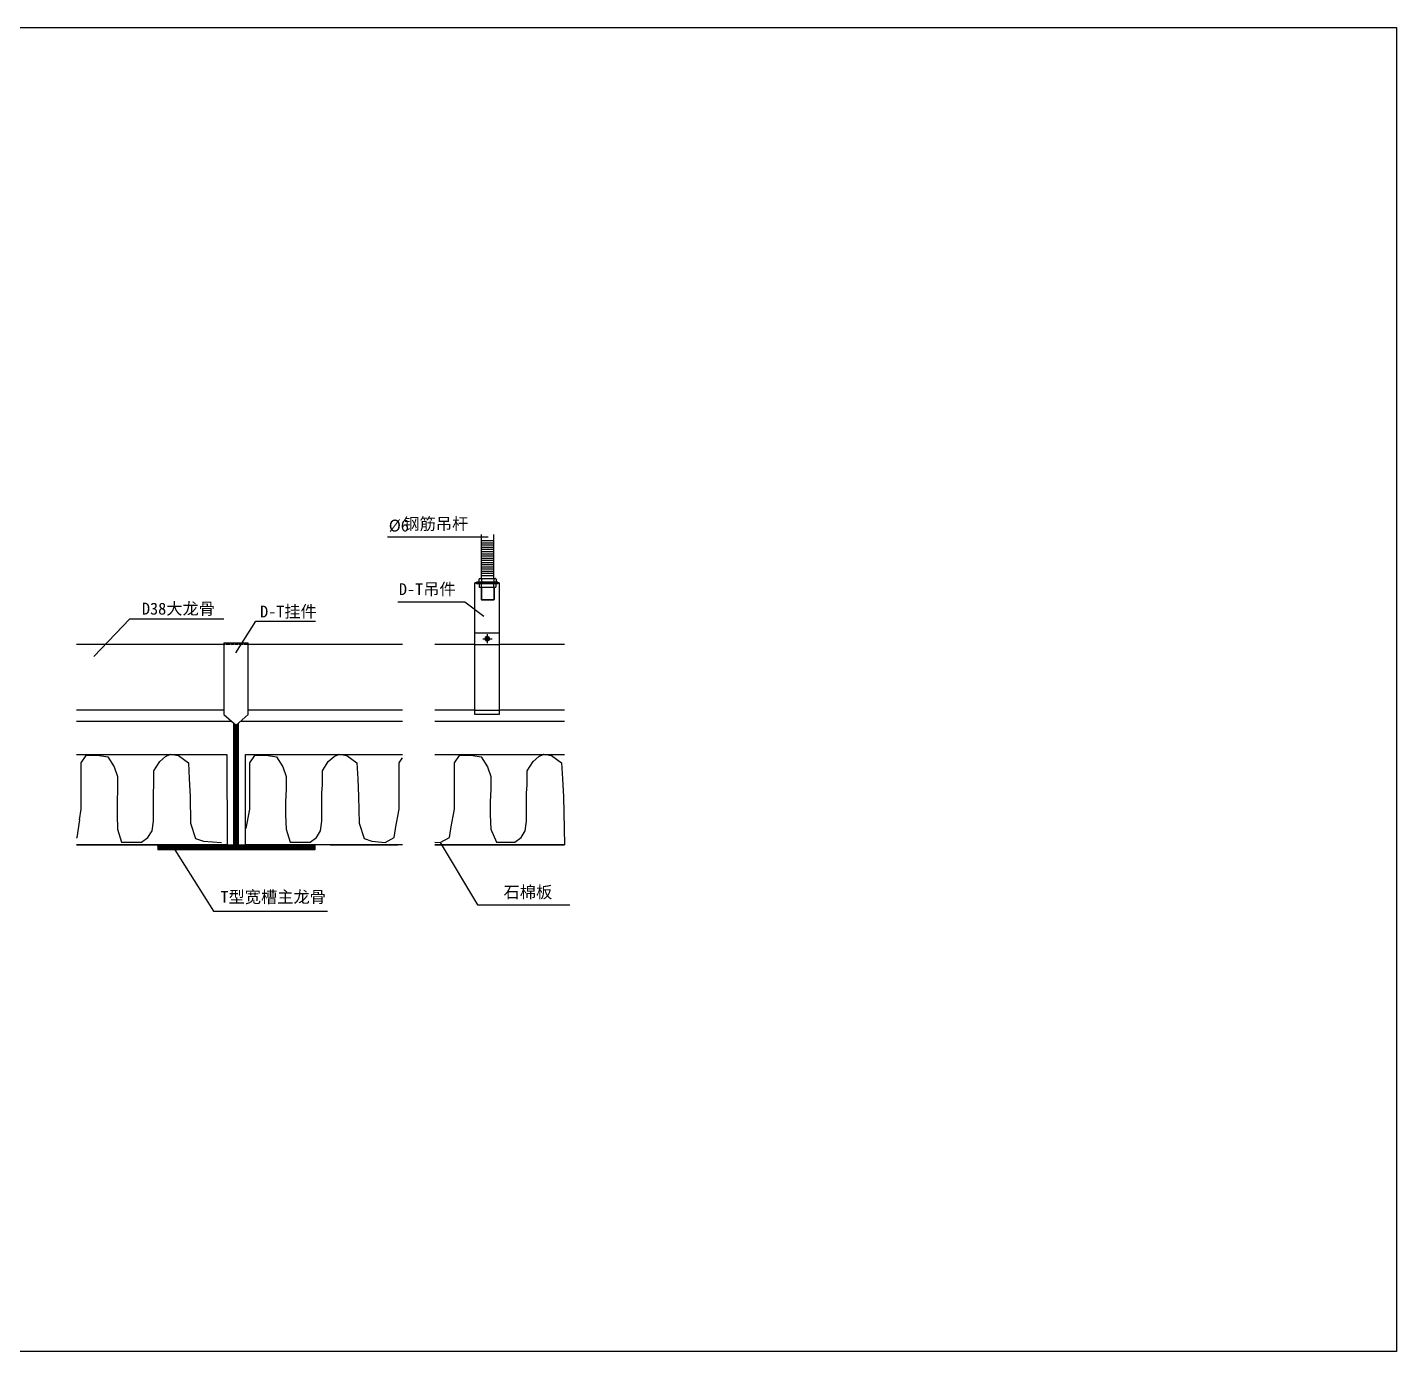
# Model space of a CAD drawing. Header units: metres. Extents: x 2161 to 8647, y 1356 to 2951.
# Drawn here: x 7520 to 8647, y 1716 to 2806 of the extents above; entities that cross this region are included whole.
import ezdxf

# ---------------------------------------------------------------- set-up
doc = ezdxf.new("R2010")
doc.units = ezdxf.units.M
doc.layers.add('图层1', color=7, linetype='Continuous')

msp = doc.modelspace()

# ---------------------------------------------------------------- hatches: boundary and pattern name
h = msp.add_hatch()
h.set_pattern_fill('SOLID')
h.paths.add_polyline_path([(7893.47, 2352.26), (7893.8, 2351.94), (7894.15, 2352.26)])
h = msp.add_hatch()
h.set_pattern_fill('SOLID')
h.paths.add_polyline_path([(7894.15, 2349.34), (7893.47, 2349.34), (7893.8, 2349.67)])
h = msp.add_hatch()
h.set_pattern_fill('SOLID')
h.paths.add_polyline_path([(7894.15, 2348.18), (7893.47, 2348.18), (7893.8, 2347.85)])
h = msp.add_hatch()
h.set_pattern_fill('SOLID')
h.paths.add_polyline_path([(7894.15, 2345.25), (7893.8, 2345.58), (7893.47, 2345.25)])
h = msp.add_hatch()
h.set_pattern_fill('SOLID')
h.paths.add_polyline_path([(7904.28, 2352.26), (7903.6, 2352.26), (7903.93, 2351.94)])
h = msp.add_hatch()
h.set_pattern_fill('SOLID')
h.paths.add_polyline_path([(7904.28, 2349.34), (7903.6, 2349.34), (7903.93, 2349.67)])
h = msp.add_hatch()
h.set_pattern_fill('SOLID')
h.paths.add_polyline_path([(7904.28, 2348.18), (7903.6, 2348.18), (7903.93, 2347.85)])
h = msp.add_hatch()
h.set_pattern_fill('SOLID')
h.paths.add_polyline_path([(7904.28, 2345.25), (7903.6, 2345.25), (7903.93, 2345.58)])
h = msp.add_hatch()
h.set_pattern_fill('SOLID')
h.paths.add_polyline_path([(7693.76, 2233.3), (7691.78, 2231.54), (7689.99, 2233.11), (7689.99, 2133.06), (7684.26, 2133.06), (7684.26, 2133.04), (7627.25, 2133.04), (7627.25, 2129.02), (7756.49, 2129.02), (7756.49, 2133.06), (7699.5, 2133.06), (7693.76, 2133.06)])

# ---------------------------------------------------------------- linework, layer by layer
for p, q in [((7899.2, 2386.52), (7816.41, 2386.52)), ((7893.8, 2352.26), (7893.8, 2388.45)), ((7893.8, 2383.55), (7903.93, 2383.55)), ((7893.8, 2381.76), (7903.93, 2381.76)), ((7893.8, 2379.96), (7903.93, 2379.96)), ((7903.93, 2352.26), (7903.93, 2388.45)), ((7893.8, 2378.17), (7903.93, 2378.17)), ((7893.8, 2376.38), (7903.93, 2376.38)), ((7893.8, 2374.58), (7903.93, 2374.58)), ((7893.8, 2372.79), (7903.93, 2372.79)), ((7893.8, 2371), (7903.93, 2371)), ((7893.8, 2369.2), (7903.93, 2369.2)), ((7893.8, 2367.41), (7903.93, 2367.41)), ((7893.8, 2365.62), (7903.93, 2365.62)), ((7893.8, 2363.82), (7903.93, 2363.82)), ((7893.8, 2362.03), (7903.93, 2362.03)), ((7893.8, 2360.24), (7903.93, 2360.24)), ((7893.8, 2358.44), (7903.93, 2358.44)), ((7893.8, 2356.65), (7903.93, 2356.65)), ((7891.83, 2349.67), (7891.83, 2351.93)), ((7891.83, 2347.84), (7891.83, 2345.58)), ((7892.15, 2352.26), (7898.92, 2352.26)), ((7898.92, 2349.34), (7892.15, 2349.34)), ((7898.92, 2348.18), (7892.15, 2348.18)), ((7892.15, 2345.25), (7898.92, 2345.25)), ((7893.8, 2351.94), (7893.47, 2352.26)), ((7893.8, 2349.67), (7893.47, 2349.34)), ((7893.8, 2347.85), (7893.47, 2348.18)), ((7893.8, 2345.58), (7893.47, 2345.25)), ((7893.49, 2345.25), (7893.49, 2334.97)), ((7893.79, 2345.25), (7893.79, 2345.25)), ((7893.79, 2345.25), (7893.79, 2334.97)), ((7893.8, 2354.86), (7903.93, 2354.86)), ((7893.8, 2351.94), (7894.15, 2352.26)), ((7893.8, 2351.94), (7893.8, 2349.67)), ((7893.8, 2349.67), (7894.15, 2349.34)), ((7893.8, 2347.85), (7894.15, 2348.18)), ((7893.8, 2345.58), (7893.8, 2347.85)), ((7893.8, 2345.58), (7894.15, 2345.25)), ((7898.92, 2352.26), (7905.43, 2352.26)), ((7905.43, 2349.34), (7898.92, 2349.34)), ((7905.43, 2348.18), (7898.92, 2348.18)), ((7898.92, 2345.25), (7905.43, 2345.25)), ((7903.93, 2351.94), (7903.6, 2352.26)), ((7903.93, 2349.67), (7903.6, 2349.34)), ((7903.93, 2347.85), (7903.6, 2348.18)), ((7903.93, 2345.58), (7903.6, 2345.25)), ((7903.93, 2352.26), (7903.93, 2349.67)), ((7903.93, 2351.94), (7904.28, 2352.26)), ((7903.93, 2351.94), (7903.93, 2349.67)), ((7903.93, 2349.67), (7904.28, 2349.34)), ((7903.93, 2347.85), (7904.28, 2348.18)), ((7903.93, 2345.25), (7903.93, 2347.85)), ((7903.93, 2345.58), (7903.93, 2347.85)), ((7903.93, 2345.58), (7904.28, 2345.25)), ((7903.93, 2345.25), (7903.93, 2334.97)), ((7904.26, 2345.25), (7904.26, 2334.97)), ((7905.76, 2351.93), (7905.76, 2349.67)), ((7905.76, 2345.58), (7905.76, 2347.84)), ((7893.49, 2334.97), (7893.79, 2334.67)), ((7893.79, 2334.97), (7903.93, 2334.97)), ((7893.79, 2334.67), (7903.93, 2334.67)), ((7904.26, 2334.97), (7903.93, 2334.67)), ((7880.08, 2332.8), (7824.98, 2332.8)), ((7895.73, 2320.96), (7880.08, 2332.8)), ((7574.6, 2288.06), (7604.36, 2319.19)), ((7604.36, 2319.19), (7681.73, 2319.19)), ((7691.53, 2291.21), (7707.98, 2317.09)), ((7707.98, 2317.09), (7756.99, 2317.09)), ((7888.36, 2307.74), (7908.46, 2307.74)), ((7894.87, 2302.78), (7902.57, 2302.78)), ((7898.53, 2306.48), (7898.53, 2299.15)), ((7683.07, 2298.06), (7560.19, 2298.06)), ((7681.68, 2299.32), (7681.68, 2240.37)), ((7681.68, 2299.32), (7701.78, 2299.32)), ((7686.97, 2298.06), (7683.48, 2298.06)), ((7690.22, 2298.06), (7687.39, 2298.06)), ((7693.66, 2298.06), (7690.69, 2298.06)), ((7697.67, 2298.06), (7694.18, 2298.06)), ((7828.8, 2298.06), (7698.22, 2298.06)), ((7701.78, 2240.43), (7701.78, 2299.32)), ((7888.36, 2298.06), (7855.25, 2298.06)), ((7962.22, 2298.06), (7908.46, 2298.06)), ((7681.53, 2243.86), (7560.19, 2243.86)), ((7828.8, 2243.86), (7701.62, 2243.86)), ((7888.36, 2243.86), (7855.25, 2243.86)), ((7962.22, 2243.86), (7908.46, 2243.86)), ((7560.19, 2234.95), (7687.99, 2234.95)), ((7681.68, 2240.37), (7691.78, 2231.54)), ((7689.99, 2133.06), (7689.99, 2233.11)), ((7691.78, 2231.54), (7701.78, 2240.43)), ((7693.76, 2133.06), (7693.76, 2233.3)), ((7695.92, 2234.95), (7828.8, 2234.95)), ((7855.25, 2234.95), (7962.22, 2234.95)), ((7564.17, 2200.63), (7568.28, 2206.61)), ((7564.17, 2162.52), (7564.17, 2200.63)), ((7568.28, 2206.61), (7577.63, 2206.98)), ((7577.63, 2206.98), (7586.23, 2205.49)), ((7586.23, 2205.49), (7591.46, 2197.27)), ((7623.99, 2193.9), (7628.85, 2201.75)), ((7628.85, 2201.75), (7633.71, 2205.86)), ((7633.71, 2205.86), (7637.83, 2207.73)), ((7637.83, 2207.73), (7644.18, 2206.61)), ((7644.18, 2206.61), (7652.41, 2200.63)), ((7652.41, 2200.63), (7653.16, 2187.55)), ((7702.91, 2200.63), (7707.02, 2206.61)), ((7702.91, 2162.52), (7702.91, 2200.63)), ((7707.02, 2206.61), (7716.37, 2206.98)), ((7716.37, 2206.98), (7724.97, 2205.49)), ((7724.97, 2205.49), (7730.21, 2197.27)), ((7762.74, 2193.9), (7767.6, 2201.75)), ((7767.6, 2201.75), (7772.46, 2205.86)), ((7772.46, 2205.86), (7776.57, 2207.73)), ((7776.57, 2207.73), (7782.93, 2206.61)), ((7782.93, 2206.61), (7791.15, 2200.63)), ((7791.15, 2200.63), (7791.9, 2187.55)), ((7825.98, 2200.63), (7828.8, 2204.72)), ((7825.98, 2162.52), (7825.98, 2200.63)), ((7855.25, 2207.51), (7962.22, 2207.51)), ((7871.53, 2200.63), (7875.64, 2206.61)), ((7871.53, 2162.52), (7871.53, 2200.63)), ((7875.64, 2206.61), (7884.99, 2206.98)), ((7884.99, 2206.98), (7893.59, 2205.49)), ((7893.59, 2205.49), (7898.83, 2197.27)), ((7931.36, 2193.9), (7936.22, 2201.75)), ((7936.22, 2201.75), (7941.08, 2205.86)), ((7941.08, 2205.86), (7945.19, 2207.73)), ((7945.19, 2207.73), (7951.55, 2206.61)), ((7951.55, 2206.61), (7959.77, 2200.63)), ((7959.77, 2200.63), (7960.52, 2187.55)), ((7591.46, 2197.27), (7594.08, 2189.42)), ((7594.08, 2189.42), (7594.08, 2178.96)), ((7623.99, 2190.17), (7623.99, 2193.9)), ((7623.99, 2182.32), (7623.99, 2190.17)), ((7653.16, 2187.55), (7653.9, 2172.98)), ((7730.21, 2197.27), (7732.82, 2189.42)), ((7732.82, 2189.42), (7732.82, 2178.96)), ((7762.74, 2190.17), (7762.74, 2193.9)), ((7762.74, 2182.32), (7762.74, 2190.17)), ((7791.9, 2187.55), (7792.65, 2172.98)), ((7898.83, 2197.27), (7901.44, 2189.42)), ((7901.44, 2189.42), (7901.44, 2178.96)), ((7931.36, 2190.17), (7931.36, 2193.9)), ((7931.36, 2182.32), (7931.36, 2190.17)), ((7960.52, 2187.55), (7961.27, 2172.98)), ((7594.08, 2178.96), (7593.7, 2168.5)), ((7623.62, 2175.97), (7623.99, 2182.32)), ((7732.82, 2178.96), (7732.45, 2168.5)), ((7762.36, 2175.97), (7762.74, 2182.32)), ((7901.44, 2178.96), (7901.07, 2168.5)), ((7930.98, 2175.97), (7931.36, 2182.32)), ((7593.7, 2168.5), (7593.7, 2157.66)), ((7623.62, 2166.26), (7623.62, 2175.97)), ((7623.62, 2160.65), (7623.62, 2166.26)), ((7653.9, 2172.98), (7654.28, 2150.94)), ((7732.45, 2168.5), (7732.45, 2157.66)), ((7762.36, 2166.26), (7762.36, 2175.97)), ((7762.36, 2160.65), (7762.36, 2166.26)), ((7792.65, 2172.98), (7793.02, 2150.94)), ((7901.07, 2168.5), (7901.07, 2157.66)), ((7930.98, 2166.26), (7930.98, 2175.97)), ((7930.98, 2160.65), (7930.98, 2166.26)), ((7961.27, 2172.98), (7962.22, 2133.06)), ((7560.76, 2138.98), (7563, 2153.55)), ((7562.89, 2153.57), (7564.17, 2162.52)), ((7593.7, 2157.66), (7594.08, 2146.08)), ((7623.62, 2152.43), (7623.62, 2160.65)), ((7699.92, 2146.45), (7702.91, 2162.52)), ((7732.45, 2157.66), (7732.82, 2146.08)), ((7762.36, 2152.43), (7762.36, 2160.65)), ((7822.99, 2146.45), (7825.98, 2162.52)), ((7868.54, 2146.45), (7871.53, 2162.52)), ((7901.07, 2157.66), (7901.44, 2146.08)), ((7930.98, 2152.43), (7930.98, 2160.65)), ((7594.08, 2146.08), (7597.44, 2135.24)), ((7619.13, 2138.98), (7622.5, 2144.59)), ((7622.5, 2144.59), (7623.62, 2152.43)), ((7654.28, 2150.94), (7658.39, 2138.23)), ((7732.82, 2146.08), (7736.19, 2135.24)), ((7757.87, 2138.98), (7761.24, 2144.59)), ((7761.24, 2144.59), (7762.36, 2152.43)), ((7793.02, 2150.94), (7797.14, 2138.23)), ((7821.81, 2138.98), (7822.94, 2146.27)), ((7867.36, 2138.98), (7868.48, 2146.27)), ((7901.44, 2146.08), (7906.18, 2135.24)), ((7926.5, 2138.98), (7929.86, 2144.59)), ((7929.86, 2144.59), (7930.98, 2152.43)), ((7560.19, 2138.67), (7560.76, 2138.98)), ((7560.19, 2133.06), (7689.99, 2133.06)), ((7597.44, 2135.24), (7606.04, 2135.24)), ((7606.04, 2135.24), (7613.9, 2135.24)), ((7613.9, 2135.24), (7619.13, 2138.98)), ((7627.25, 2133.06), (7627.25, 2129.02)), ((7631.29, 2133.06), (7689.99, 2133.06)), ((7658.39, 2138.23), (7664.75, 2135.99)), ((7664.75, 2135.99), (7679.78, 2134.87)), ((7693.76, 2133.06), (7699.5, 2133.06)), ((7736.19, 2135.24), (7744.79, 2135.24)), ((7744.79, 2135.24), (7752.64, 2135.24)), ((7752.64, 2135.24), (7757.87, 2138.98)), ((7756.49, 2133.06), (7756.49, 2129.02)), ((7769.1, 2133.06), (7825.01, 2133.06)), ((7797.14, 2138.23), (7803.49, 2135.99)), ((7803.49, 2135.99), (7814.34, 2134.87)), ((7814.34, 2134.87), (7821.81, 2138.98)), ((7855.25, 2135.35), (7859.88, 2134.87)), ((7855.25, 2133.06), (7870.56, 2133.06)), ((7855.25, 2133.06), (7962.22, 2133.06)), ((7962.22, 2133.05), (7855.25, 2133.06)), ((7859.88, 2134.87), (7867.36, 2138.98)), ((7859.88, 2134.87), (7890.44, 2083.69)), ((7870.56, 2133.06), (7870.56, 2133.06)), ((7906.18, 2135.24), (7913.41, 2135.24)), ((7913.41, 2135.24), (7921.26, 2135.24)), ((7921.26, 2135.24), (7926.5, 2138.98)), ((7937.72, 2133.06), (7962.22, 2133.06)), ((7756.49, 2129.02), (7627.25, 2129.02)), ((7641.32, 2129.02), (7673.23, 2078.41)), ((7673.23, 2078.41), (7767.07, 2078.41)), ((7890.44, 2083.69), (7966.59, 2083.69))]:
    msp.add_line(p, q)
for points in [[(6392.4, 2806.1), (8647.33, 2806.1), (8647.33, 1715.83), (6392.4, 1715.83)], [(7908.46, 2240.44), (7888.36, 2240.44), (7888.36, 2348.81), (7908.46, 2348.81)], [(7888.36, 2348.81), (7908.46, 2348.81), (7908.46, 2348.71), (7888.36, 2348.71)], [(7889.43, 2349.16), (7907.39, 2349.16), (7907.39, 2348.81), (7889.43, 2348.81)], [(7889.43, 2348.71), (7907.39, 2348.71), (7907.39, 2348.35), (7889.43, 2348.35)], [(7889.73, 2349.16), (7907.23, 2349.16), (7907.23, 2349.34), (7889.73, 2349.34)], [(7889.73, 2348.18), (7907.23, 2348.18), (7907.23, 2348.35), (7889.73, 2348.35)], [(7890.04, 2349.16), (7906.92, 2349.16), (7906.92, 2349.16), (7890.04, 2349.16)], [(7898.53, 2300.66), (7900.37, 2301.72), (7900.37, 2303.84), (7898.53, 2304.9), (7896.7, 2303.84), (7896.7, 2301.72)]]:
    msp.add_lwpolyline(points, close=True)
for points in [[(7560.19, 2207.47), (7684.23, 2207.46), (7684.26, 2133.04), (7560.19, 2133.05)], [(7828.8, 2133.06), (7699.5, 2133.06), (7699.5, 2207.52), (7828.8, 2207.52)]]:
    msp.add_lwpolyline(points)
msp.add_circle((7898.53, 2302.82), 1.27)
for centre, start, end in [((7892.16, 2351.93), 88.37, 180.67), ((7892.16, 2349.67), 179.33, 271.63), ((7892.16, 2347.84), 88.37, 180.67), ((7892.16, 2345.59), 179.33, 271.63), ((7905.42, 2351.93), 359.33, 91.63), ((7905.42, 2349.67), 268.37, 0.67), ((7905.42, 2347.84), 359.33, 91.63), ((7905.42, 2345.59), 268.37, 0.67)]:
    msp.add_arc(centre, 0.33, start, end)
at = {"layer": '图层1'}
for p, q in [((7888.36, 2298.06), (7908.46, 2298.06)), ((7888.36, 2243.86), (7908.46, 2243.86))]:
    msp.add_line(p, q, dxfattribs=at)

# ---------------------------------------------------------------- texts
at = {"char_height": 9.8, "attachment_point": 1}
for s, insert in [('{\\fFangSong_GB2312|b0|i0|c134|p49;钢筋吊杆}', (7829.44, 2402.27)), ('{\\fSimSun|b0|i0|c134|p2;%%C6}', (7817.45, 2400.83)), ('{\\fFangSong_GB2312|b0|i0|c134|p49;D-T吊件}', (7825.81, 2348.48)), ('{\\fFangSong_GB2312|b0|i0|c134|p49;D38大龙骨}', (7614.22, 2332.44)), ('{\\fFangSong_GB2312|b0|i0|c134|p49;D-T挂件}', (7711.48, 2330.07)), ('{\\fFangSong_GB2312|b0|i0|c134|p49;石棉板}', (7911.96, 2099.01)), ('{\\fFangSong_GB2312|b0|i0|c134|p49;T型宽槽主龙骨}', (7678.84, 2095.13))]:
    msp.add_mtext(s, dxfattribs=dict(at, insert=insert))

doc.saveas('drawing.dxf')
